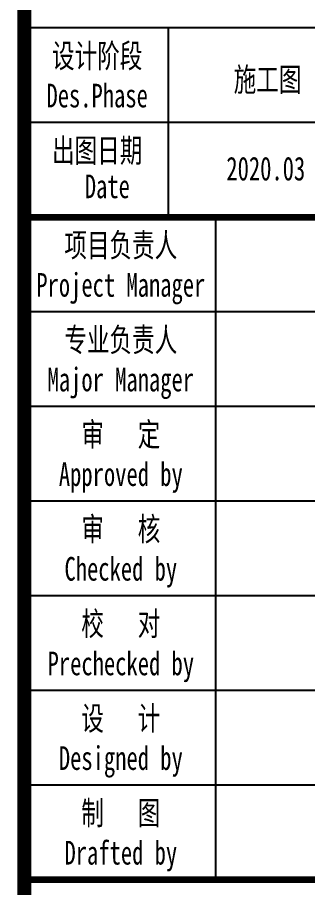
# Model space of a CAD drawing. Extents: x 180850 to 1399066, y 48356 to 327880.
# Drawn here: x 1178514 to 1182885, y 145517 to 158622 of the extents above; entities that cross this region are included whole.
import ezdxf
from ezdxf.enums import TextEntityAlignment as Align

# ---------------------------------------------------------------- set-up
doc = ezdxf.new("R2010")
doc.units = 0
doc.header["$LTSCALE"] = 1000
doc.layers.add('PUB_TITLE', color=4, linetype='Continuous')
doc.styles.add('_gyy_title_ST', font='', dxfattribs={"width": 0.8})
doc.styles.get('_gyy_title_ST').set_extended_font_data('SimSun')

msp = doc.modelspace()

# ---------------------------------------------------------------- linework, layer by layer
at = {"layer": 'PUB_TITLE'}
for p, q in [((1188623.63, 158463.75), (1178646.15, 158463.75)), ((1180784.18, 158463.75), (1180784.18, 155613.04)), ((1188623.63, 157038.4), (1178646.15, 157038.4)), ((1181496.86, 155613.04), (1181496.86, 145635.56)), ((1188623.63, 154187.69), (1178646.15, 154187.69)), ((1188623.63, 152762.33), (1178646.15, 152762.33)), ((1188623.63, 151336.98), (1178646.15, 151336.98)), ((1188623.63, 149911.62), (1178646.15, 149911.62)), ((1188623.63, 148486.27), (1178646.15, 148486.27)), ((1188623.63, 147060.92), (1178646.15, 147060.92))]:
    msp.add_line(p, q, dxfattribs=at)
at = {"layer": 'PUB_TITLE', "const_width": 212.12}
msp.add_lwpolyline([(1178620.04, 218967.75), (1188519.02, 218967.75), (1188519.02, 137796.11), (1178620.04, 137796.11)], close=True, dxfattribs=at)
at = {"layer": 'PUB_TITLE', "const_width": 99.77}
for points in [[(1178646.15, 155613.04), (1188623.63, 155613.04)], [(1178646.15, 145635.56), (1188623.63, 145635.56)]]:
    msp.add_lwpolyline(points, dxfattribs=at)

# ---------------------------------------------------------------- texts
at = {"layer": 'PUB_TITLE', "style": '_gyy_title_ST', "width": 0.7}
for s, height, p in [('设计阶段', 356.338, (1179715.17, 157865.1)), ('Des.Phase', 356.338, (1179715.17, 157266.47)), ('出图日期', 356.338, (1179715.17, 156439.75)), ('Date', 356.338, (1179868.48, 155899.51)), ('项目负责人', 356.338, (1180071.5, 155014.39)), ('Project Manager', 356.3382, (1180071.5, 154415.75)), ('专业负责人', 356.338, (1180071.5, 153589.04)), ('Major Manager', 356.3382, (1180071.5, 152990.39)), ('审   定', 356.338, (1180071.53, 152163.68)), ('Approved by', 356.3382, (1180071.5, 151565.04)), ('审   核', 356.338, (1180071.53, 150738.33)), ('Checked by', 356.338, (1180071.5, 150139.68)), ('校   对', 356.338, (1180071.53, 149312.98)), ('Prechecked by', 356.3382, (1180071.5, 148714.33)), ('设   计', 356.338, (1180071.53, 147887.62)), ('Designed by', 356.3382, (1180071.5, 147288.97)), ('制   图', 356.338, (1180071.53, 146462.27)), ('Drafted by', 356.338, (1180071.5, 145863.62))]:
    msp.add_text(s, height=height, dxfattribs=at).set_placement(p, align=Align.CENTER)
at = {"layer": 'PUB_TITLE', "color": 7, "style": '_gyy_title_ST', "width": 0.7}
for s, p in [('施工图', (1182281.29, 157508.11)), ('2020.03', (1182254.93, 156166.59))]:
    msp.add_text(s, height=356.338, dxfattribs=at).set_placement(p, align=Align.CENTER)

doc.saveas('drawing.dxf')
